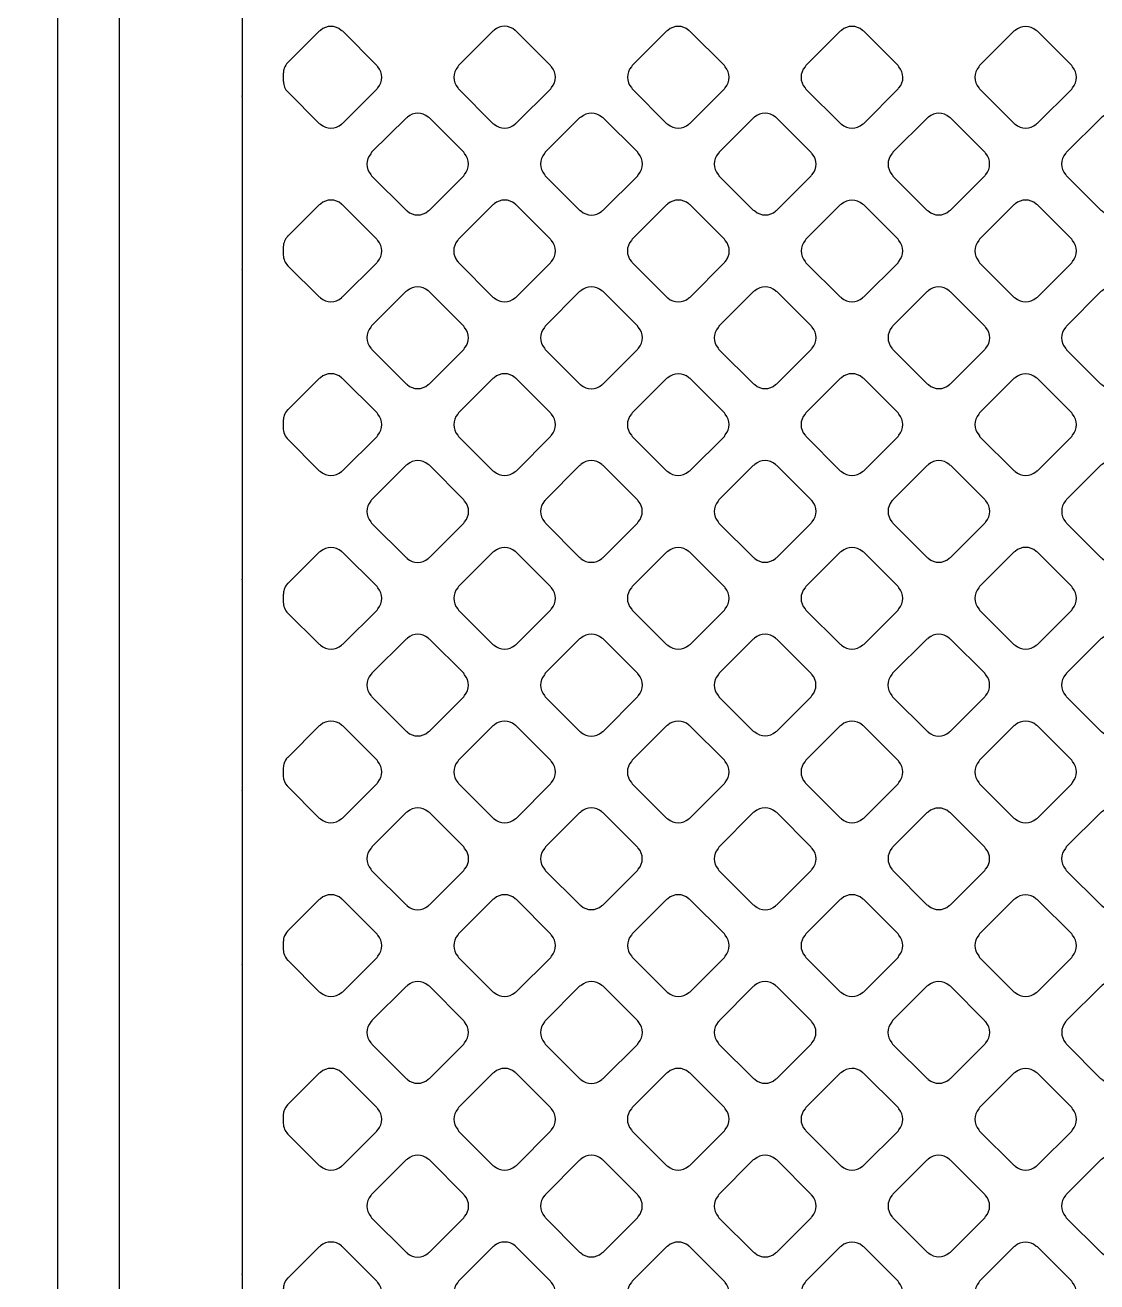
# Model space of a CAD drawing. Header units: millimetres. Extents: x 3440 to 3572, y 2 to 96.
# Drawn here: x 3532.809 to 3534.139, y 64.513 to 66.073 of the extents above; entities that cross this region are included whole.
import ezdxf

# ---------------------------------------------------------------- set-up
doc = ezdxf.new("R2010")
doc.units = ezdxf.units.MM
doc.header["$LTSCALE"] = 23.1
doc.layers.add('gbr-dxf', color=7, linetype='CONTINUOUS')

msp = doc.modelspace()

# ---------------------------------------------------------------- linework, layer by layer
at = {"layer": 'gbr-dxf', "linetype": 'Continuous'}
for points in [[(3536.5997, 55.9348, 0.121503), (3535.0165, 58.5557, -0.008636), (3535.0149, 58.5573), (3533.3383, 60.2336, -0.008712), (3533.3367, 60.2353, -0.198755), (3530.7901, 66.3816, -0.011889)], [(3530.9425, 66.3851, 0.198929), (3533.4461, 60.3414, -0.008685), (3533.4477, 60.3398), (3535.1243, 58.6635, -0.008773), (3535.1259, 58.6618, -0.121503), (3536.7459, 55.9779, -0.017805)], [(3531.2886, 66.1606, 0.198897), (3533.5297, 60.7496, -0.008509), (3533.5313, 60.748), (3535.3702, 58.9091, -0.008751), (3535.3718, 58.9074, -0.121762), (3537.0802, 56.0743, -0.017203)], [(3537.2571, 56.1225, 0.122078), (3535.4998, 59.0388, -0.008495), (3535.4983, 59.0404), (3533.6594, 60.8793, -0.008901), (3533.6577, 60.881, -0.198823), (3531.4717, 66.161, -0.007746)], [(3531.994, 66.1612, 0.198911), (3534.0288, 61.2487, -0.013711), (3534.0315, 61.2458), (3535.8676, 59.4098, -0.008541), (3535.8692, 59.4082, -0.122231), (3537.758, 56.2724, -0.016533)], [(3536.9339, 56.0314, 0.121763), (3535.2624, 58.8013, -0.008691), (3535.2607, 58.803), (3533.4219, 60.6418, -0.008915), (3533.4202, 60.6435, -0.198702), (3531.1362, 66.1571, -0.011933)], [(3531.6241, 66.1591, 0.198838), (3533.7672, 60.9871, -0.008522), (3533.7687, 60.9854), (3535.6076, 59.1466, -0.008926), (3535.6093, 59.1448, -0.121858), (3537.4016, 56.1712, -0.022069)], [(3537.6128, 56.2259, 0.12221), (3535.7631, 59.2987, -0.008815), (3535.7614, 59.3004), (3533.921, 61.1409, -0.01398), (3533.9182, 61.1438, -0.198689), (3531.8416, 66.1593, -0.007704)], [(3533.079, 64.466), (3533.079, 64.5218, -0.022988), (3533.079, 64.524), (3533.079, 64.9064, -0.022988), (3533.079, 64.9086), (3533.079, 65.1218, -0.022988), (3533.079, 65.124), (3533.079, 65.3839, -0.022988), (3533.079, 65.3861), (3533.079, 65.7684, -0.022988), (3533.079, 65.7707), (3533.079, 65.9838, -0.022988), (3533.079, 65.986), (3533.079, 66.1306, -0.210828)], [(3538.2212, 54.1867, 0.196009), (3536.0561, 59.4976, -0.019381), (3536.0542, 59.4996), (3534.2986, 61.2948, -0.042234), (3534.2943, 61.2995, -0.048731), (3532.9444, 63.4936, -0.077425), (3532.9405, 63.5047, -0.046914), (3532.8499, 64.4652, -0.010897), (3532.8499, 64.4666), (3532.8499, 64.467, -0.016733), (3532.85, 64.4694), (3532.85, 66.1082, -0.014135)], [(3532.9262, 66.1102), (3532.9262, 64.4671, -0.014012), (3532.9261, 64.4652, 0.046654), (3533.0144, 63.524, 0.048616), (3534.3534, 61.3477), (3536.1106, 59.5509, -0.019718), (3536.1125, 59.5488, -0.195845), (3538.2974, 54.1886, -0.014149)]]:
    msp.add_lwpolyline(points, format="xyb", dxfattribs=at)
for points in [[(3533.1298, 66.0035, -0.046445), (3533.1299, 66.0031, 0.181593), (3533.1353, 65.9901), (3533.1353, 65.9901), (3533.1744, 65.9511, -0.091913), (3533.1759, 65.9501, 0.379731), (3533.2019, 65.9501, -0.09572), (3533.2035, 65.9511), (3533.2461, 65.9937, -0.096266), (3533.2471, 65.9953, 0.379731), (3533.2471, 66.0213, -0.10007), (3533.2461, 66.023), (3533.2036, 66.0655, -0.104442), (3533.2018, 66.0666, 0.379731), (3533.1759, 66.0666, -0.09572), (3533.1742, 66.0656), (3533.1353, 66.0267), (3533.1353, 66.0266, 0.104483), (3533.131, 66.0196), (3533.131, 66.0195, 0.070824), (3533.1299, 66.014), (3533.1299, 66.0137, -0.046294), (3533.1298, 66.0132)], [(3533.3463, 66.0213, 0.379293), (3533.3463, 65.9954, -0.09185), (3533.3472, 65.9938), (3533.3899, 65.9511, -0.087978), (3533.3914, 65.9502, 0.379672), (3533.4174, 65.9502, -0.095612), (3533.419, 65.9512), (3533.4617, 65.9938, -0.095602), (3533.4626, 65.9955, 0.379293), (3533.4626, 66.0214, -0.099964), (3533.4616, 66.0231), (3533.419, 66.0657, -0.087978), (3533.4176, 66.0666, 0.379289), (3533.3916, 66.0667, -0.095866), (3533.39, 66.0657), (3533.3472, 66.023, -0.095796)], [(3533.5618, 65.9955, -0.09572), (3533.5628, 65.9938), (3533.6055, 65.9511, -0.091913), (3533.607, 65.9502, 0.379731), (3533.633, 65.9502, -0.095865), (3533.6346, 65.9512), (3533.6772, 65.9938, -0.095628), (3533.6782, 65.9954, 0.379731), (3533.6782, 66.0214, -0.083235), (3533.6773, 66.0228), (3533.6344, 66.0657, -0.087639), (3533.6329, 66.0666, 0.379731), (3533.6069, 66.0666, -0.09572), (3533.6053, 66.0656), (3533.5628, 66.0231, -0.096266), (3533.5618, 66.0214, 0.379731)], [(3533.7773, 65.9953, -0.095866), (3533.7783, 65.9937), (3533.8208, 65.9512, -0.108008), (3533.8226, 65.9501, 0.379672), (3533.8486, 65.9501, -0.095612), (3533.8502, 65.9511), (3533.8929, 65.9938, -0.095602), (3533.8939, 65.9954, 0.379293), (3533.8938, 66.0213, -0.099964), (3533.8928, 66.0231), (3533.8503, 66.0656, -0.10399), (3533.8485, 66.0666, 0.379289), (3533.8226, 66.0666, -0.095866), (3533.8209, 66.0656), (3533.7783, 66.023, -0.098209), (3533.7773, 66.0213, 0.379506)], [(3533.993, 65.9954, -0.09572), (3533.994, 65.9938), (3534.0366, 65.9512, -0.091913), (3534.0381, 65.9502, 0.379731), (3534.0641, 65.9502, -0.09572), (3534.0657, 65.9512), (3534.1082, 65.9937, -0.096266), (3534.1092, 65.9953, 0.379731), (3534.1092, 66.0213, -0.10007), (3534.1082, 66.023), (3534.0658, 66.0654, -0.104442), (3534.064, 66.0664, 0.379731), (3534.0381, 66.0664, -0.09572), (3534.0364, 66.0655), (3533.994, 66.023, -0.096266), (3533.993, 66.0214, 0.379731)], [(3533.2385, 65.8875, -0.091745), (3533.2394, 65.886), (3533.2821, 65.8433, -0.087516), (3533.2836, 65.8424, 0.379731), (3533.3096, 65.8424, -0.09572), (3533.3112, 65.8434), (3533.3538, 65.886, -0.095916), (3533.3548, 65.8876, 0.379731), (3533.3548, 65.9136, -0.103999), (3533.3538, 65.9154), (3533.3113, 65.9579, -0.092126), (3533.3097, 65.9588, 0.379731), (3533.2838, 65.9588, -0.09572), (3533.2821, 65.9578), (3533.2394, 65.9152, -0.095916), (3533.2385, 65.9135, 0.379731)], [(3533.4539, 65.9136, 0.379293), (3533.454, 65.8877, -0.087748), (3533.4549, 65.8862), (3533.4978, 65.8432, -0.08348), (3533.4992, 65.8424, 0.379672), (3533.5252, 65.8423, -0.095612), (3533.5268, 65.8433), (3533.5696, 65.8861, -0.095602), (3533.5705, 65.8877, 0.379293), (3533.5705, 65.9137, -0.087748), (3533.5696, 65.9152), (3533.5268, 65.958, -0.092072), (3533.5252, 65.9589, 0.379289), (3533.4993, 65.9589, -0.095506), (3533.4976, 65.958), (3533.4549, 65.9152, -0.095602)], [(3533.6696, 65.8876, -0.091745), (3533.6705, 65.8861), (3533.7131, 65.8435, -0.103821), (3533.7149, 65.8424, 0.379731), (3533.7409, 65.8424, -0.096265), (3533.7425, 65.8434), (3533.785, 65.8859, -0.095916), (3533.786, 65.8875, 0.379731), (3533.786, 65.9135, -0.087748), (3533.7851, 65.915), (3533.7423, 65.9578, -0.091964), (3533.7407, 65.9588, 0.379731), (3533.7147, 65.9588, -0.096265), (3533.7131, 65.9578), (3533.6706, 65.9152, -0.095916), (3533.6696, 65.9136, 0.379731)], [(3533.8852, 65.9135, 0.379293), (3533.8852, 65.8876, -0.107999), (3533.8862, 65.8857), (3533.9285, 65.8434, -0.104584), (3533.9303, 65.8424, 0.379672), (3533.9562, 65.8424, -0.095612), (3533.9579, 65.8434), (3534.0006, 65.886, -0.095602), (3534.0015, 65.8877, 0.379293), (3534.0015, 65.9136, -0.103917), (3534.0005, 65.9154), (3533.9582, 65.9577, -0.107817), (3533.9563, 65.9587, 0.379289), (3533.9304, 65.9588, -0.095506), (3533.9288, 65.9578), (3533.8861, 65.9152, -0.095602)], [(3534.1007, 65.8877, -0.091745), (3534.1016, 65.8861), (3534.1444, 65.8433, -0.087516), (3534.1459, 65.8424, 0.379731), (3534.1719, 65.8424, -0.09572), (3534.1735, 65.8434), (3534.216, 65.8859, -0.096266), (3534.217, 65.8875, 0.379731), (3534.217, 65.9135, -0.103612), (3534.216, 65.9153), (3534.1734, 65.9579, -0.091964), (3534.1718, 65.9588, 0.379731), (3534.1458, 65.9588, -0.096265), (3534.1442, 65.9578), (3534.1016, 65.9153, -0.095916), (3534.1007, 65.9137, 0.379731)], [(3533.1298, 65.788, -0.034985), (3533.1298, 65.7877, 0.181593), (3533.1352, 65.7747, -0.043675), (3533.1355, 65.7744), (3533.1742, 65.7357, -0.095916), (3533.1759, 65.7347, 0.379731), (3533.2019, 65.7347, -0.096265), (3533.2035, 65.7357), (3533.246, 65.7782, -0.095916), (3533.247, 65.7798, 0.379731), (3533.247, 65.8058, -0.096265), (3533.246, 65.8074), (3533.2033, 65.8501, -0.083056), (3533.2019, 65.851, 0.379731), (3533.1759, 65.851, -0.09572), (3533.1743, 65.85), (3533.1353, 65.811), (3533.1352, 65.811, 0.181795), (3533.1298, 65.798, -0.035866), (3533.1298, 65.7977)], [(3533.3462, 65.7799, -0.091558), (3533.3471, 65.7783), (3533.3899, 65.7355, -0.087516), (3533.3914, 65.7346, 0.379731), (3533.4174, 65.7346, -0.09572), (3533.419, 65.7355), (3533.4616, 65.7782, -0.096266), (3533.4626, 65.7798, 0.379731), (3533.4626, 65.8058, -0.103612), (3533.4616, 65.8076), (3533.419, 65.8502, -0.091964), (3533.4174, 65.8511, 0.379731), (3533.3915, 65.8511, -0.096265), (3533.3898, 65.8501), (3533.3471, 65.8075, -0.096266), (3533.3462, 65.8058, 0.379731)], [(3533.5618, 65.8058, 0.379293), (3533.5618, 65.7798, -0.087314), (3533.5627, 65.7784), (3533.6056, 65.7354, -0.083134), (3533.607, 65.7345, 0.379672), (3533.633, 65.7345, -0.096157), (3533.6346, 65.7355), (3533.6774, 65.7783, -0.095796), (3533.6784, 65.7799, 0.379293), (3533.6783, 65.8058, -0.087848), (3533.6774, 65.8073), (3533.6346, 65.8501, -0.092233), (3533.633, 65.8511, 0.379321), (3533.6071, 65.8511, -0.095506), (3533.6055, 65.8501), (3533.5627, 65.8074, -0.095796)], [(3533.7774, 65.7798, -0.091558), (3533.7783, 65.7782), (3533.8208, 65.7358, -0.104018), (3533.8226, 65.7347, 0.379731), (3533.8486, 65.7347, -0.09572), (3533.8502, 65.7357), (3533.8927, 65.7782, -0.096266), (3533.8937, 65.7799, 0.379731), (3533.8937, 65.8058, -0.087314), (3533.8928, 65.8073), (3533.8501, 65.85, -0.091913), (3533.8485, 65.8509, 0.379731), (3533.8226, 65.8509, -0.09572), (3533.8209, 65.85), (3533.7784, 65.8074, -0.096266), (3533.7774, 65.8058, 0.379731)], [(3533.9929, 65.7799, -0.107999), (3533.9939, 65.778), (3534.0363, 65.7356, -0.103887), (3534.0381, 65.7346, 0.379672), (3534.0641, 65.7346, -0.096157), (3534.0657, 65.7355), (3534.1084, 65.7782, -0.095796), (3534.1093, 65.7798, 0.379293), (3534.1093, 65.8058, -0.104392), (3534.1083, 65.8076), (3534.0659, 65.85, -0.108224), (3534.064, 65.851, 0.379059), (3534.0381, 65.8511, -0.097795), (3534.0364, 65.8501), (3533.9939, 65.8075, -0.09842), (3533.9929, 65.8058, 0.379415)], [(3533.2385, 65.6722, -0.100266), (3533.2395, 65.6704), (3533.2821, 65.6278, -0.096266), (3533.2837, 65.6269, 0.379731), (3533.3097, 65.6269, -0.09572), (3533.3113, 65.6278), (3533.3538, 65.6703, -0.096266), (3533.3548, 65.672, 0.379731), (3533.3548, 65.698, -0.096225), (3533.3538, 65.6996), (3533.311, 65.7424, -0.083134), (3533.3096, 65.7433, 0.379731), (3533.2836, 65.7433, -0.096265), (3533.282, 65.7423), (3533.2394, 65.6998, -0.095916), (3533.2385, 65.6981, 0.379731)], [(3533.454, 65.672, -0.087343), (3533.4549, 65.6705), (3533.4978, 65.6276, -0.083134), (3533.4992, 65.6267, 0.379731), (3533.5252, 65.6267, -0.096265), (3533.5268, 65.6277), (3533.5695, 65.6704, -0.096266), (3533.5705, 65.6721, 0.379731), (3533.5705, 65.698, -0.092139), (3533.5696, 65.6996), (3533.5269, 65.7423, -0.096227), (3533.5252, 65.7433, 0.379731), (3533.4992, 65.7433, -0.096265), (3533.4976, 65.7423), (3533.4549, 65.6996, -0.095916), (3533.454, 65.698, 0.379731)], [(3533.6696, 65.672, -0.082225), (3533.6704, 65.6706), (3533.7132, 65.6279, -0.095535), (3533.7148, 65.6269, 0.379293), (3533.7408, 65.6269, -0.096119), (3533.7424, 65.6279), (3533.785, 65.6705, -0.096266), (3533.786, 65.6722, 0.379731), (3533.786, 65.6981, -0.092139), (3533.7851, 65.6997), (3533.7425, 65.7423, -0.096558), (3533.7408, 65.7432, 0.379289), (3533.7149, 65.7433, -0.095866), (3533.7133, 65.7423), (3533.6705, 65.6996, -0.095602), (3533.6696, 65.6979, 0.378767)], [(3533.8852, 65.6722, -0.103612), (3533.8862, 65.6704), (3533.9287, 65.6279, -0.09979), (3533.9304, 65.6269, 0.379731), (3533.9564, 65.6269, -0.09572), (3533.958, 65.6279), (3534.0005, 65.6704, -0.096266), (3534.0015, 65.672, 0.379731), (3534.0015, 65.698, -0.092139), (3534.0006, 65.6995), (3533.9579, 65.7422, -0.096227), (3533.9562, 65.7432, 0.379731), (3533.9302, 65.7432, -0.096265), (3533.9286, 65.7422), (3533.8862, 65.6998, -0.096121), (3533.8852, 65.6982, 0.379731)], [(3534.1007, 65.672, -0.103621), (3534.1017, 65.6702), (3534.1441, 65.6279, -0.09979), (3534.1458, 65.6269, 0.379731), (3534.1718, 65.6269, -0.09572), (3534.1734, 65.6278), (3534.216, 65.6705, -0.096266), (3534.217, 65.6721, 0.379731), (3534.217, 65.6981, -0.107718), (3534.2159, 65.6999), (3534.1736, 65.7423, -0.095916), (3534.1719, 65.7433, 0.379731), (3534.146, 65.7433, -0.096265), (3534.1443, 65.7423), (3534.1016, 65.6996, -0.095916), (3534.1007, 65.698, 0.379731)], [(3533.1298, 65.5714, 0.049378), (3533.1304, 65.5676), (3533.1305, 65.5676, 0.10995), (3533.1345, 65.5599), (3533.1742, 65.5201, -0.09979), (3533.1759, 65.5191, 0.379731), (3533.2019, 65.5191, -0.09572), (3533.2035, 65.5201), (3533.2462, 65.5627, -0.096266), (3533.2471, 65.5643, 0.379731), (3533.2471, 65.5903, -0.087314), (3533.2462, 65.5918), (3533.2034, 65.6346, -0.091913), (3533.2019, 65.6355, 0.379731), (3533.1759, 65.6355, -0.09572), (3533.1742, 65.6346), (3533.1353, 65.5956), (3533.1352, 65.5955, 0.10135), (3533.131, 65.5887, -0.036033), (3533.1309, 65.5885, 0.074953), (3533.1298, 65.5826)], [(3533.3463, 65.5643, -0.100266), (3533.3473, 65.5626), (3533.3899, 65.52, -0.096266), (3533.3915, 65.519, 0.379731), (3533.4175, 65.519, -0.09572), (3533.4191, 65.52), (3533.4616, 65.5625, -0.096266), (3533.4626, 65.5642, 0.379731), (3533.4626, 65.5901, -0.09572), (3533.4616, 65.5918), (3533.4188, 65.6346, -0.083121), (3533.4174, 65.6355, 0.379731), (3533.3915, 65.6355, -0.096265), (3533.3898, 65.6345), (3533.3473, 65.5919, -0.095916), (3533.3463, 65.5903, 0.379731)], [(3533.5618, 65.5642, -0.087314), (3533.5627, 65.5627), (3533.6055, 65.5199, -0.083134), (3533.6069, 65.519, 0.379289), (3533.6328, 65.519, -0.095506), (3533.6345, 65.52), (3533.6773, 65.5627, -0.095602), (3533.6782, 65.5644, 0.378906), (3533.6782, 65.5903, -0.092061), (3533.6773, 65.5919), (3533.6347, 65.6345, -0.095895), (3533.633, 65.6355, 0.379293), (3533.6071, 65.6354, -0.095956), (3533.6054, 65.6345), (3533.5628, 65.5918, -0.096266), (3533.5618, 65.5902, 0.379731)], [(3533.7773, 65.5643, -0.082796), (3533.7782, 65.5629), (3533.821, 65.5201, -0.095958), (3533.8226, 65.5191, 0.379731), (3533.8486, 65.5191, -0.09572), (3533.8502, 65.5201), (3533.8929, 65.5627, -0.096266), (3533.8938, 65.5643, 0.379731), (3533.8938, 65.5903, -0.091558), (3533.8929, 65.5919), (3533.8502, 65.6346, -0.095916), (3533.8485, 65.6355, 0.379731), (3533.8226, 65.6355, -0.096265), (3533.8209, 65.6346), (3533.7783, 65.5919, -0.095916), (3533.7773, 65.5903, 0.379731)], [(3533.993, 65.5903, 0.379293), (3533.993, 65.5644, -0.103917), (3533.994, 65.5626), (3534.0364, 65.5202, -0.10046), (3534.0381, 65.5192, 0.379289), (3534.0641, 65.5192, -0.09601), (3534.0657, 65.5201), (3534.1083, 65.5627, -0.095602), (3534.1092, 65.5643, 0.379214), (3534.1092, 65.5903, -0.092348), (3534.1082, 65.5918), (3534.0657, 65.6344, -0.096449), (3534.064, 65.6354, 0.379672), (3534.0381, 65.6354, -0.096157), (3534.0364, 65.6344), (3533.9939, 65.5919, -0.095602)], [(3533.2385, 65.4565, -0.096265), (3533.2394, 65.4549), (3533.2822, 65.4122, -0.091703), (3533.2837, 65.4112, 0.379731), (3533.3097, 65.4112, -0.096265), (3533.3113, 65.4122), (3533.3539, 65.4548, -0.095916), (3533.3549, 65.4565, 0.379731), (3533.3549, 65.4824, -0.096265), (3533.3539, 65.4841), (3533.3111, 65.5269, -0.083056), (3533.3097, 65.5278, 0.379731), (3533.2838, 65.5278, -0.09572), (3533.2821, 65.5268), (3533.2394, 65.4841, -0.095916), (3533.2385, 65.4825, 0.379731)], [(3533.4541, 65.4565, -0.09572), (3533.4551, 65.4548), (3533.4976, 65.4123, -0.091913), (3533.4992, 65.4113, 0.379731), (3533.5252, 65.4113, -0.09572), (3533.5268, 65.4123), (3533.5694, 65.4549, -0.096266), (3533.5704, 65.4565, 0.379731), (3533.5704, 65.4825, -0.082756), (3533.5695, 65.4839), (3533.5267, 65.5267, -0.087516), (3533.5252, 65.5276, 0.379731), (3533.4992, 65.5276, -0.09572), (3533.4976, 65.5266), (3533.4551, 65.4841, -0.096266), (3533.4541, 65.4825, 0.379731)], [(3533.6694, 65.4824, 0.379293), (3533.6695, 65.4565, -0.083328), (3533.6703, 65.4551), (3533.7132, 65.4122, -0.096266), (3533.7148, 65.4113, 0.379289), (3533.7407, 65.4113, -0.095866), (3533.7424, 65.4122), (3533.7851, 65.4549, -0.095602), (3533.786, 65.4565, 0.379214), (3533.786, 65.4825, -0.096475), (3533.785, 65.4841), (3533.7424, 65.5267, -0.099951), (3533.7407, 65.5277, 0.379506), (3533.7148, 65.5277, -0.098229), (3533.7131, 65.5267), (3533.6704, 65.4841, -0.095796)], [(3533.8852, 65.4565, -0.09572), (3533.8861, 65.4549), (3533.9287, 65.4123, -0.091913), (3533.9303, 65.4114, 0.379731), (3533.9563, 65.4114, -0.096225), (3533.9579, 65.4123), (3534.0005, 65.455, -0.096558), (3534.0015, 65.4566, 0.379731), (3534.0015, 65.4826, -0.09572), (3534.0005, 65.4842), (3533.9581, 65.5267, -0.09979), (3533.9563, 65.5277, 0.379731), (3533.9304, 65.5277, -0.09572), (3533.9287, 65.5267), (3533.8861, 65.4841, -0.096266), (3533.8852, 65.4825, 0.379731)], [(3534.1007, 65.4826, 0.379293), (3534.1007, 65.4566, -0.100032), (3534.1017, 65.4549), (3534.1443, 65.4123, -0.095916), (3534.1459, 65.4113, 0.379289), (3534.1719, 65.4113, -0.095506), (3534.1735, 65.4123), (3534.216, 65.4548, -0.095602), (3534.217, 65.4565, 0.379293), (3534.217, 65.4824, -0.095956), (3534.216, 65.4841), (3534.1732, 65.5269, -0.08348), (3534.1718, 65.5278, 0.379672), (3534.1459, 65.5278, -0.095612), (3534.1442, 65.5268), (3534.1016, 65.4842, -0.095796)], [(3533.1298, 65.3569, -0.03656), (3533.1298, 65.3566, 0.055387), (3533.1305, 65.3523, -0.057114), (3533.1306, 65.3517, 0.099699), (3533.1342, 65.3447), (3533.1744, 65.3046, -0.095916), (3533.1761, 65.3036, 0.379731), (3533.202, 65.3036, -0.096265), (3533.2037, 65.3046), (3533.2462, 65.347, -0.095916), (3533.2471, 65.3487, 0.379731), (3533.2471, 65.3747, -0.091745), (3533.2462, 65.3762), (3533.2035, 65.4189, -0.096227), (3533.2019, 65.4199, 0.379731), (3533.1759, 65.4199, -0.096265), (3533.1742, 65.4189), (3533.1353, 65.38), (3533.1352, 65.3799, 0.102784), (3533.131, 65.373, -0.049603), (3533.1309, 65.3725, 0.070364), (3533.1299, 65.367, -0.04641), (3533.1298, 65.3666)], [(3533.3463, 65.3487, -0.09572), (3533.3473, 65.347), (3533.3898, 65.3045, -0.091913), (3533.3914, 65.3035, 0.379731), (3533.4174, 65.3035, -0.09572), (3533.419, 65.3045), (3533.4616, 65.3471, -0.095628), (3533.4626, 65.3488, 0.379731), (3533.4626, 65.3747, -0.096265), (3533.4616, 65.3764), (3533.419, 65.4191, -0.083134), (3533.4176, 65.4199, 0.379731), (3533.3916, 65.4199, -0.096265), (3533.3899, 65.419), (3533.3473, 65.3763, -0.096266), (3533.3463, 65.3747, 0.379731)], [(3533.5618, 65.3488, -0.095756), (3533.5628, 65.3472), (3533.6055, 65.3044, -0.091964), (3533.607, 65.3035, 0.379731), (3533.633, 65.3035, -0.096265), (3533.6346, 65.3045), (3533.6772, 65.3471, -0.096266), (3533.6782, 65.3487, 0.379731), (3533.6782, 65.3747, -0.082756), (3533.6773, 65.3761), (3533.6344, 65.419, -0.087638), (3533.6329, 65.4199, 0.379731), (3533.6069, 65.4199, -0.096265), (3533.6053, 65.419), (3533.5628, 65.3764, -0.095916), (3533.5618, 65.3748, 0.379731)], [(3533.7773, 65.3746, 0.379293), (3533.7773, 65.3486, -0.082756), (3533.7782, 65.3472), (3533.8208, 65.3046, -0.096111), (3533.8225, 65.3036, 0.379321), (3533.8484, 65.3036, -0.095506), (3533.8501, 65.3045), (3533.8928, 65.3472, -0.095895), (3533.8937, 65.3488, 0.379293), (3533.8937, 65.3748, -0.096265), (3533.8927, 65.3764), (3533.8503, 65.4189, -0.100476), (3533.8485, 65.4199, 0.379703), (3533.8226, 65.4199, -0.095612), (3533.821, 65.419), (3533.7782, 65.3762, -0.095796)], [(3533.9929, 65.3488, -0.095756), (3533.9938, 65.3472), (3534.0366, 65.3045, -0.091646), (3534.0381, 65.3035, 0.379731), (3534.0641, 65.3035, -0.09572), (3534.0657, 65.3045), (3534.1084, 65.3472, -0.095628), (3534.1093, 65.3488, 0.379731), (3534.1093, 65.3748, -0.096265), (3534.1083, 65.3764), (3534.0658, 65.419, -0.100254), (3534.064, 65.42, 0.379731), (3534.0381, 65.42, -0.09572), (3534.0364, 65.419), (3533.9938, 65.3765, -0.095916), (3533.9929, 65.3748, 0.379731)], [(3533.2386, 65.241, -0.091558), (3533.2395, 65.2394), (3533.2822, 65.1967, -0.087516), (3533.2837, 65.1958, 0.379731), (3533.3097, 65.1958, -0.095865), (3533.3113, 65.1968), (3533.3538, 65.2393, -0.095628), (3533.3548, 65.2409, 0.379731), (3533.3548, 65.2669, -0.100082), (3533.3538, 65.2686), (3533.3112, 65.3112, -0.087639), (3533.3097, 65.3121, 0.379731), (3533.2838, 65.3121, -0.09572), (3533.2821, 65.3112), (3533.2396, 65.2686, -0.096266), (3533.2386, 65.267, 0.379731)], [(3533.454, 65.241, -0.091685), (3533.4549, 65.2394), (3533.4977, 65.1966, -0.087297), (3533.4992, 65.1957, 0.379731), (3533.5252, 65.1957, -0.09572), (3533.5268, 65.1966), (3533.5695, 65.2394, -0.096266), (3533.5705, 65.241, 0.379731), (3533.5705, 65.267, -0.082756), (3533.5696, 65.2684), (3533.5267, 65.3113, -0.087515), (3533.5252, 65.3122, 0.379731), (3533.4992, 65.3122, -0.096265), (3533.4976, 65.3113), (3533.4549, 65.2686, -0.095916), (3533.454, 65.2669, 0.379731)], [(3533.6696, 65.2409, -0.091745), (3533.6705, 65.2394), (3533.713, 65.1969, -0.104018), (3533.7148, 65.1959, 0.379731), (3533.7408, 65.1959, -0.09572), (3533.7424, 65.1969), (3533.7849, 65.2394, -0.096266), (3533.7859, 65.241, 0.379731), (3533.7859, 65.267, -0.087314), (3533.785, 65.2684), (3533.7423, 65.3111, -0.091913), (3533.7407, 65.3121, 0.379731), (3533.7147, 65.3121, -0.096225), (3533.7131, 65.3111), (3533.6706, 65.2686, -0.096227), (3533.6696, 65.2669, 0.379731)], [(3533.885, 65.267, 0.379293), (3533.885, 65.241, -0.095956), (3533.886, 65.2394), (3533.9287, 65.1967, -0.092072), (3533.9303, 65.1957, 0.379289), (3533.9562, 65.1957, -0.095506), (3533.9579, 65.1967), (3534.0006, 65.2394, -0.095394), (3534.0015, 65.241, 0.379293), (3534.0015, 65.2669, -0.10047), (3534.0005, 65.2687), (3533.958, 65.3111, -0.10463), (3533.9562, 65.3122, 0.379672), (3533.9303, 65.3122, -0.095612), (3533.9286, 65.3112), (3533.886, 65.2686, -0.095602)], [(3534.1007, 65.241, -0.091558), (3534.1016, 65.2394), (3534.1443, 65.1967, -0.087516), (3534.1458, 65.1958, 0.379731), (3534.1718, 65.1958, -0.09572), (3534.1734, 65.1968), (3534.216, 65.2394, -0.096266), (3534.217, 65.2411, 0.379731), (3534.217, 65.267, -0.100032), (3534.216, 65.2688), (3534.1734, 65.3113, -0.087515), (3534.1719, 65.3123, 0.379731), (3534.146, 65.3123, -0.096265), (3534.1443, 65.3113), (3534.1016, 65.2686, -0.096121), (3534.1007, 65.267, 0.379731)], [(3533.1298, 65.1409, 0.166238), (3533.1345, 65.1288), (3533.1745, 65.0889, -0.083056), (3533.1759, 65.088, 0.379731), (3533.2018, 65.088, -0.09572), (3533.2035, 65.089), (3533.2462, 65.1317, -0.096266), (3533.2472, 65.1333, 0.379731), (3533.2472, 65.1593, -0.091558), (3533.2462, 65.1609), (3533.2036, 65.2034, -0.096266), (3533.202, 65.2044, 0.379731), (3533.176, 65.2044, -0.09572), (3533.1744, 65.2034), (3533.1353, 65.1643), (3533.1352, 65.1643, 0.104483), (3533.1309, 65.1572), (3533.1309, 65.1572, 0.074953), (3533.1298, 65.1513)], [(3533.3463, 65.1333, -0.091745), (3533.3472, 65.1317), (3533.3901, 65.0889, -0.087516), (3533.3915, 65.088, 0.379731), (3533.4175, 65.088, -0.09572), (3533.4191, 65.089), (3533.4616, 65.1315, -0.096266), (3533.4626, 65.1331, 0.379731), (3533.4626, 65.1591, -0.100032), (3533.4616, 65.1608), (3533.4189, 65.2035, -0.087516), (3533.4174, 65.2044, 0.379731), (3533.3915, 65.2044, -0.096225), (3533.3898, 65.2035), (3533.3473, 65.1609, -0.096227), (3533.3463, 65.1593, 0.379731)], [(3533.5618, 65.1331, -0.091663), (3533.5627, 65.1316), (3533.6054, 65.0889, -0.086956), (3533.6069, 65.088, 0.379731), (3533.6329, 65.088, -0.096265), (3533.6345, 65.089), (3533.6772, 65.1317, -0.095916), (3533.6782, 65.1333, 0.379731), (3533.6782, 65.1593, -0.083172), (3533.6773, 65.1607), (3533.6345, 65.2035, -0.087516), (3533.633, 65.2044, 0.379731), (3533.6071, 65.2044, -0.09572), (3533.6054, 65.2034), (3533.5628, 65.1608, -0.096266), (3533.5618, 65.1591, 0.379731)], [(3533.7773, 65.1332, -0.091558), (3533.7782, 65.1317), (3533.8208, 65.0891, -0.104018), (3533.8226, 65.0881, 0.379731), (3533.8486, 65.0881, -0.09572), (3533.8502, 65.089), (3533.8927, 65.1315, -0.096266), (3533.8937, 65.1332, 0.379731), (3533.8937, 65.1591, -0.087314), (3533.8928, 65.1606), (3533.85, 65.2034, -0.091913), (3533.8484, 65.2044, 0.379731), (3533.8224, 65.2044, -0.09572), (3533.8208, 65.2034), (3533.7783, 65.1609, -0.096266), (3533.7773, 65.1592, 0.379731)], [(3533.9929, 65.1591, 0.379214), (3533.9929, 65.1332, -0.096625), (3533.9938, 65.1316), (3534.0364, 65.089, -0.091913), (3534.038, 65.088, 0.379731), (3534.064, 65.088, -0.09572), (3534.0656, 65.089), (3534.1082, 65.1316, -0.096111), (3534.1092, 65.1333, 0.379321), (3534.1092, 65.1592, -0.099534), (3534.1082, 65.1609), (3534.0658, 65.2034, -0.103545), (3534.064, 65.2044, 0.379196), (3534.0381, 65.2044, -0.096117), (3534.0364, 65.2034), (3533.9938, 65.1608, -0.095602)], [(3533.2385, 65.0255, -0.091954), (3533.2394, 65.0239), (3533.2822, 64.9811, -0.087416), (3533.2837, 64.9802, 0.379672), (3533.3097, 64.9802, -0.096157), (3533.3113, 64.9811), (3533.354, 65.0238, -0.095796), (3533.3549, 65.0254, 0.379293), (3533.3549, 65.0514, -0.104392), (3533.3539, 65.0532), (3533.3113, 65.0958, -0.092342), (3533.3097, 65.0967, 0.379059), (3533.2838, 65.0968, -0.097795), (3533.2821, 65.0958), (3533.2395, 65.0531, -0.09842), (3533.2385, 65.0514, 0.379415)], [(3534.1005, 65.0255, -0.09148), (3534.1015, 65.0239), (3534.1443, 64.9811, -0.0873), (3534.1458, 64.9802, 0.379287), (3534.1717, 64.9802, -0.095612), (3534.1734, 64.9811), (3534.216, 65.0238, -0.095602), (3534.217, 65.0254, 0.379293), (3534.217, 65.0514, -0.103917), (3534.216, 65.0532), (3534.1734, 65.0958, -0.091964), (3534.1718, 65.0967, 0.379731), (3534.1458, 65.0967, -0.096265), (3534.1442, 65.0958), (3534.1015, 65.0531, -0.096332), (3534.1005, 65.0514, 0.379289)], [(3533.4541, 65.0254, -0.087314), (3533.455, 65.024), (3533.4978, 64.9812, -0.083121), (3533.4992, 64.9803, 0.379731), (3533.5252, 64.9803, -0.096265), (3533.5268, 64.9813), (3533.5694, 65.0239, -0.095916), (3533.5704, 65.0255, 0.379731), (3533.5704, 65.0515, -0.087549), (3533.5695, 65.053), (3533.5268, 65.0956, -0.091913), (3533.5252, 65.0966, 0.379731), (3533.4992, 65.0966, -0.09572), (3533.4976, 65.0956), (3533.4551, 65.0531, -0.096266), (3533.4541, 65.0514, 0.379731)], [(3533.6695, 65.0254, -0.087314), (3533.6704, 65.0239), (3533.7131, 64.9812, -0.09979), (3533.7148, 64.9802, 0.379731), (3533.7408, 64.9802, -0.09572), (3533.7424, 64.9812), (3533.785, 65.0238, -0.095916), (3533.786, 65.0255, 0.379731), (3533.786, 65.0514, -0.087748), (3533.7851, 65.0529), (3533.7423, 65.0957, -0.091964), (3533.7407, 65.0967, 0.379731), (3533.7147, 65.0967, -0.096265), (3533.7131, 65.0957), (3533.6704, 65.053, -0.096266), (3533.6695, 65.0514, 0.379731)], [(3533.8852, 65.0255, -0.104215), (3533.8862, 65.0237), (3533.9286, 64.9813, -0.100054), (3533.9303, 64.9803, 0.379731), (3533.9563, 64.9803, -0.096265), (3533.9579, 64.9813), (3534.0004, 65.0238, -0.095916), (3534.0014, 65.0254, 0.379731), (3534.0014, 65.0514, -0.091745), (3534.0004, 65.053), (3533.9578, 65.0956, -0.096266), (3533.9562, 65.0965, 0.379731), (3533.9302, 65.0965, -0.09572), (3533.9286, 65.0956), (3533.8861, 65.0531, -0.095916), (3533.8852, 65.0515, 0.379731)], [(3533.1298, 64.9258, -0.03656), (3533.1298, 64.9256, 0.055387), (3533.1305, 64.9212, -0.043214), (3533.1306, 64.9209, 0.120268), (3533.1352, 64.9126), (3533.1353, 64.9126), (3533.1744, 64.8734, -0.091913), (3533.176, 64.8725, 0.379731), (3533.202, 64.8725, -0.095865), (3533.2036, 64.8734), (3533.2462, 64.916, -0.095628), (3533.2472, 64.9177, 0.379731), (3533.2472, 64.9436, -0.083235), (3533.2463, 64.945), (3533.2034, 64.988, -0.087638), (3533.2019, 64.9889, 0.379731), (3533.1759, 64.9889, -0.096265), (3533.1743, 64.9879), (3533.1354, 64.949, -0.035913), (3533.1352, 64.9488, 0.118105), (3533.1306, 64.9408, -0.045904), (3533.1305, 64.9404, 0.056111), (3533.1299, 64.936, -0.04641), (3533.1298, 64.9356)], [(3533.3463, 64.9436, 0.379293), (3533.3463, 64.9176, -0.09185), (3533.3472, 64.9161), (3533.3899, 64.8734, -0.087978), (3533.3914, 64.8725, 0.379672), (3533.4174, 64.8725, -0.095612), (3533.419, 64.8734), (3533.4617, 64.9161, -0.095602), (3533.4626, 64.9177, 0.379293), (3533.4626, 64.9437, -0.103917), (3533.4616, 64.9455), (3533.4191, 64.988, -0.092072), (3533.4176, 64.9889, 0.379289), (3533.3916, 64.9889, -0.09601), (3533.39, 64.988), (3533.3472, 64.9452, -0.095796)], [(3533.5618, 64.9178, -0.087314), (3533.5627, 64.9163), (3533.6056, 64.8733, -0.083056), (3533.607, 64.8725, 0.379731), (3533.633, 64.8725, -0.09572), (3533.6346, 64.8734), (3533.6772, 64.916, -0.096266), (3533.6782, 64.9177, 0.379731), (3533.6782, 64.9436, -0.08798), (3533.6773, 64.9451), (3533.6345, 64.9879, -0.092126), (3533.6329, 64.9889, 0.379731), (3533.6069, 64.9889, -0.09572), (3533.6053, 64.9879), (3533.5628, 64.9454, -0.096266), (3533.5618, 64.9437, 0.379731)], [(3533.7773, 64.9176, -0.087343), (3533.7782, 64.9161), (3533.8208, 64.8735, -0.09979), (3533.8225, 64.8725, 0.379731), (3533.8485, 64.8725, -0.09572), (3533.8501, 64.8735), (3533.8927, 64.9161, -0.096266), (3533.8937, 64.9178, 0.379731), (3533.8937, 64.9437, -0.087314), (3533.8928, 64.9452), (3533.8501, 64.9879, -0.091964), (3533.8485, 64.9889, 0.379731), (3533.8226, 64.9889, -0.096265), (3533.8209, 64.9879), (3533.7783, 64.9452, -0.095916), (3533.7773, 64.9436, 0.379731)], [(3533.9929, 64.9178, -0.103506), (3533.9939, 64.916), (3534.0364, 64.8735, -0.099849), (3534.0381, 64.8725, 0.379293), (3534.0641, 64.8725, -0.09572), (3534.0657, 64.8735), (3534.1082, 64.916, -0.096214), (3534.1092, 64.9176, 0.379703), (3534.1092, 64.9436, -0.09185), (3534.1083, 64.9451), (3534.0655, 64.9879, -0.095895), (3534.0639, 64.9889, 0.379293), (3534.0379, 64.9888, -0.096265), (3534.0363, 64.9879), (3533.9938, 64.9454, -0.096111), (3533.9929, 64.9438, 0.379321)], [(3533.2386, 64.81, -0.099812), (3533.2396, 64.8082), (3533.2821, 64.7658, -0.095628), (3533.2837, 64.7648, 0.379731), (3533.3097, 64.7648, -0.096265), (3533.3113, 64.7658), (3533.3538, 64.8083, -0.095916), (3533.3548, 64.8099, 0.379731), (3533.3548, 64.8359, -0.096265), (3533.3538, 64.8375), (3533.3111, 64.8802, -0.083134), (3533.3097, 64.8811, 0.379731), (3533.2838, 64.8811, -0.096265), (3533.2821, 64.8801), (3533.2396, 64.8376, -0.096266), (3533.2386, 64.8359, 0.379731)], [(3533.4539, 64.8359, 0.379293), (3533.454, 64.8099, -0.087748), (3533.4549, 64.8085), (3533.4978, 64.7655, -0.08348), (3533.4992, 64.7646, 0.379672), (3533.5252, 64.7646, -0.095612), (3533.5268, 64.7656), (3533.5696, 64.8084, -0.095602), (3533.5705, 64.81, 0.379293), (3533.5705, 64.8359, -0.091954), (3533.5696, 64.8375), (3533.5269, 64.8802, -0.096332), (3533.5252, 64.8812, 0.379289), (3533.4993, 64.8812, -0.095506), (3533.4976, 64.8802), (3533.4549, 64.8375, -0.095602)], [(3533.6696, 64.8099, -0.083172), (3533.6705, 64.8085), (3533.7132, 64.7658, -0.096266), (3533.7148, 64.7648, 0.379731), (3533.7408, 64.7648, -0.09572), (3533.7424, 64.7658), (3533.7849, 64.8083, -0.096266), (3533.7859, 64.81, 0.379731), (3533.7859, 64.8359, -0.091558), (3533.7849, 64.8375), (3533.7424, 64.8801, -0.095916), (3533.7407, 64.881, 0.379731), (3533.7147, 64.881, -0.096265), (3533.7131, 64.8801), (3533.6706, 64.8375, -0.095916), (3533.6696, 64.8359, 0.379731)], [(3533.885, 64.81, -0.099534), (3533.886, 64.8083), (3533.9287, 64.7656, -0.095602), (3533.9303, 64.7647, 0.379293), (3533.9563, 64.7647, -0.095956), (3533.9579, 64.7657), (3534.0005, 64.8083, -0.096214), (3534.0015, 64.8099, 0.379672), (3534.0015, 64.8359, -0.091581), (3534.0006, 64.8374), (3533.9578, 64.8802, -0.095602), (3533.9562, 64.8812, 0.379293), (3533.9302, 64.8811, -0.095956), (3533.9286, 64.8802), (3533.886, 64.8376, -0.096332), (3533.885, 64.8359, 0.379289)], [(3534.1007, 64.81, -0.100266), (3534.1017, 64.8082), (3534.1441, 64.7658, -0.095916), (3534.1458, 64.7648, 0.379731), (3534.1718, 64.7648, -0.095756), (3534.1734, 64.7658), (3534.2159, 64.8083, -0.095958), (3534.2169, 64.8099, 0.379731), (3534.2169, 64.8359, -0.09572), (3534.2159, 64.8375), (3534.1732, 64.8802, -0.083056), (3534.1718, 64.8811, 0.379731), (3534.1458, 64.8811, -0.09572), (3534.1442, 64.8801), (3534.1016, 64.8376, -0.095916), (3534.1007, 64.8359, 0.379731)], [(3533.1298, 64.7102, -0.034962), (3533.1298, 64.71, 0.181352), (3533.1352, 64.697, -0.035822), (3533.1354, 64.6968), (3533.1743, 64.6579, -0.091964), (3533.1759, 64.657, 0.379731), (3533.2019, 64.657, -0.096265), (3533.2035, 64.6579), (3533.2461, 64.7006, -0.095916), (3533.2471, 64.7022, 0.379731), (3533.2471, 64.7282, -0.096265), (3533.2461, 64.7298), (3533.2034, 64.7725, -0.083056), (3533.202, 64.7734, 0.379731), (3533.1761, 64.7734, -0.09572), (3533.1744, 64.7724), (3533.1353, 64.7333), (3533.1352, 64.7332, 0.181795), (3533.1298, 64.7203, -0.035866), (3533.1298, 64.72)], [(3533.3463, 64.7023, -0.100032), (3533.3473, 64.7005), (3533.3899, 64.6579, -0.096266), (3533.3915, 64.657, 0.379731), (3533.4175, 64.657, -0.09572), (3533.4191, 64.6579), (3533.4616, 64.7004, -0.096266), (3533.4626, 64.7021, 0.379731), (3533.4626, 64.7281, -0.09572), (3533.4616, 64.7297), (3533.4188, 64.7725, -0.083056), (3533.4174, 64.7734, 0.379731), (3533.3915, 64.7734, -0.09572), (3533.3898, 64.7724), (3533.3473, 64.7299, -0.096266), (3533.3463, 64.7282, 0.379731)], [(3533.5618, 64.7281, 0.379293), (3533.5618, 64.7021, -0.087748), (3533.5627, 64.7006), (3533.6055, 64.6578, -0.083134), (3533.6069, 64.6569, 0.379672), (3533.6328, 64.6569, -0.096157), (3533.6345, 64.6579), (3533.6773, 64.7007, -0.095796), (3533.6782, 64.7023, 0.379293), (3533.6782, 64.7283, -0.092139), (3533.6773, 64.7298), (3533.6347, 64.7724, -0.096332), (3533.633, 64.7734, 0.379289), (3533.6071, 64.7734, -0.095506), (3533.6055, 64.7724), (3533.5627, 64.7297, -0.095602)], [(3533.7773, 64.7022, -0.082787), (3533.7781, 64.7008), (3533.821, 64.658, -0.095796), (3533.8226, 64.657, 0.379293), (3533.8486, 64.657, -0.096119), (3533.8502, 64.658), (3533.8927, 64.7005, -0.09635), (3533.8937, 64.7021, 0.379672), (3533.8937, 64.7281, -0.091581), (3533.8928, 64.7296), (3533.85, 64.7724, -0.095602), (3533.8484, 64.7734, 0.379293), (3533.8224, 64.7733, -0.095956), (3533.8208, 64.7724), (3533.7783, 64.7298, -0.096111), (3533.7773, 64.7282, 0.379289)], [(3533.9929, 64.7022, -0.100032), (3533.9939, 64.7004), (3534.0363, 64.658, -0.096266), (3534.038, 64.657, 0.379731), (3534.064, 64.657, -0.095865), (3534.0656, 64.658), (3534.1082, 64.7006, -0.096266), (3534.1092, 64.7022, 0.379731), (3534.1092, 64.7282, -0.091558), (3534.1083, 64.7298), (3534.0657, 64.7723, -0.096266), (3534.064, 64.7733, 0.379731), (3534.0381, 64.7733, -0.095865), (3534.0364, 64.7723), (3533.9938, 64.7298, -0.096266), (3533.9929, 64.7281, 0.379731)], [(3533.2385, 64.5944, -0.096265), (3533.2394, 64.5928), (3533.2821, 64.5501, -0.091964), (3533.2837, 64.5491, 0.379731), (3533.3097, 64.5491, -0.096265), (3533.3113, 64.5501), (3533.3539, 64.5927, -0.096266), (3533.3549, 64.5944, 0.379731), (3533.3549, 64.6204, -0.096225), (3533.3539, 64.622), (3533.3111, 64.6648, -0.083076), (3533.3097, 64.6657, 0.379731), (3533.2838, 64.6657, -0.09572), (3533.2821, 64.6647), (3533.2394, 64.622, -0.095916), (3533.2385, 64.6204, 0.379731)], [(3533.4541, 64.5944, -0.09572), (3533.4551, 64.5928), (3533.4976, 64.5502, -0.091913), (3533.4992, 64.5492, 0.379731), (3533.5252, 64.5492, -0.09572), (3533.5268, 64.5502), (3533.5694, 64.5928, -0.096266), (3533.5704, 64.5945, 0.379731), (3533.5704, 64.6204, -0.083522), (3533.5695, 64.6218), (3533.5267, 64.6646, -0.087638), (3533.5252, 64.6655, 0.379731), (3533.4992, 64.6655, -0.096265), (3533.4976, 64.6646), (3533.4551, 64.622, -0.096121), (3533.4541, 64.6204, 0.379731)], [(3533.6694, 64.6203, 0.379293), (3533.6695, 64.5944, -0.083151), (3533.6703, 64.593), (3533.7132, 64.5502, -0.096266), (3533.7148, 64.5492, 0.379731), (3533.7408, 64.5492, -0.09572), (3533.7424, 64.5502), (3533.785, 64.5928, -0.096214), (3533.786, 64.5944, 0.379703), (3533.786, 64.6204, -0.096157), (3533.7851, 64.622), (3533.7424, 64.6647, -0.100073), (3533.7407, 64.6657, 0.378815), (3533.7148, 64.6657, -0.095866), (3533.7131, 64.6647), (3533.6704, 64.622, -0.095796)], [(3533.8852, 64.5945, -0.09572), (3533.8861, 64.5928), (3533.9287, 64.5502, -0.091913), (3533.9303, 64.5493, 0.379731), (3533.9563, 64.5493, -0.09572), (3533.9579, 64.5503), (3534.0004, 64.5928, -0.096266), (3534.0014, 64.5944, 0.379731), (3534.0014, 64.6204, -0.096225), (3534.0004, 64.622), (3533.9579, 64.6645, -0.100601), (3533.9562, 64.6655, 0.379731), (3533.9302, 64.6655, -0.09572), (3533.9286, 64.6645), (3533.8861, 64.6221, -0.096266), (3533.8852, 64.6204, 0.379731)], [(3534.1005, 64.5944, -0.095756), (3534.1015, 64.5928), (3534.1442, 64.5501, -0.091964), (3534.1458, 64.5491, 0.379731), (3534.1718, 64.5491, -0.096265), (3534.1734, 64.5501), (3534.216, 64.5927, -0.096266), (3534.217, 64.5944, 0.379731), (3534.217, 64.6204, -0.09572), (3534.216, 64.622), (3534.1732, 64.6648, -0.083121), (3534.1718, 64.6657, 0.379731), (3534.1458, 64.6657, -0.096265), (3534.1442, 64.6647), (3534.1015, 64.622, -0.095916), (3534.1005, 64.6204, 0.379731)], [(3533.1298, 64.4948, -0.035472), (3533.1298, 64.4946), (3533.1299, 64.4942, 0.05135), (3533.1305, 64.4902), (3533.1305, 64.4901, 0.115814), (3533.1348, 64.4821), (3533.1745, 64.4424, -0.087516), (3533.176, 64.4414, 0.379731), (3533.202, 64.4414, -0.09572), (3533.2036, 64.4424), (3533.2461, 64.4849, -0.096266), (3533.2471, 64.4866, 0.379731), (3533.2471, 64.5125, -0.100032), (3533.2461, 64.5142), (3533.2034, 64.557, -0.087516), (3533.2019, 64.5579, 0.379731), (3533.1759, 64.5579, -0.09572), (3533.1743, 64.5569), (3533.1353, 64.5179), (3533.1352, 64.5178, 0.10135), (3533.131, 64.511, -0.036033), (3533.131, 64.5108, 0.074953), (3533.1299, 64.505, -0.04641), (3533.1298, 64.5046)], [(3533.3463, 64.4866, -0.096265), (3533.3473, 64.485), (3533.3898, 64.4424, -0.091913), (3533.3914, 64.4414, 0.379731), (3533.4174, 64.4414, -0.09572), (3533.419, 64.4424), (3533.4616, 64.4851, -0.096266), (3533.4626, 64.4867, 0.379731), (3533.4626, 64.5127, -0.09572), (3533.4616, 64.5143), (3533.4189, 64.557, -0.083121), (3533.4176, 64.5579, 0.379731), (3533.3916, 64.5579, -0.096265), (3533.3899, 64.5569), (3533.3473, 64.5142, -0.095916), (3533.3463, 64.5126, 0.379731)], [(3533.5618, 64.4867, -0.09572), (3533.5628, 64.4851), (3533.6055, 64.4424, -0.092406), (3533.607, 64.4414, 0.379672), (3533.633, 64.4414, -0.095612), (3533.6346, 64.4424), (3533.6773, 64.485, -0.095602), (3533.6782, 64.4867, 0.378906), (3533.6782, 64.5126, -0.083262), (3533.6774, 64.514), (3533.6344, 64.557, -0.087645), (3533.6329, 64.5579, 0.379293), (3533.6069, 64.5578, -0.095956), (3533.6053, 64.5569), (3533.5628, 64.5143, -0.096266), (3533.5618, 64.5127, 0.379731)], [(3533.7773, 64.4866, -0.082704), (3533.7781, 64.4852), (3533.8209, 64.4424, -0.095602), (3533.8225, 64.4415, 0.379293), (3533.8485, 64.4415, -0.095956), (3533.8501, 64.4425), (3533.8927, 64.4851, -0.096266), (3533.8937, 64.4867, 0.379731), (3533.8937, 64.5127, -0.09572), (3533.8927, 64.5143), (3533.8503, 64.5568, -0.100335), (3533.8485, 64.5578, 0.379672), (3533.8226, 64.5578, -0.095612), (3533.821, 64.5569), (3533.7782, 64.5141, -0.095602), (3533.7773, 64.5125, 0.378906)], [(3533.9929, 64.4868, -0.096265), (3533.9938, 64.4851), (3534.0366, 64.4424, -0.091703), (3534.0381, 64.4415, 0.379731), (3534.0641, 64.4415, -0.096265), (3534.0657, 64.4424), (3534.1082, 64.4849, -0.095916), (3534.1092, 64.4866, 0.379731), (3534.1092, 64.5126, -0.096117), (3534.1082, 64.5142), (3534.0656, 64.5568, -0.100054), (3534.0639, 64.5578, 0.379731), (3534.0379, 64.5578, -0.096265), (3534.0363, 64.5568), (3533.9938, 64.5144, -0.095916), (3533.9929, 64.5127, 0.379731)]]:
    msp.add_lwpolyline(points, format="xyb", close=True, dxfattribs=at)

doc.saveas('drawing.dxf')
